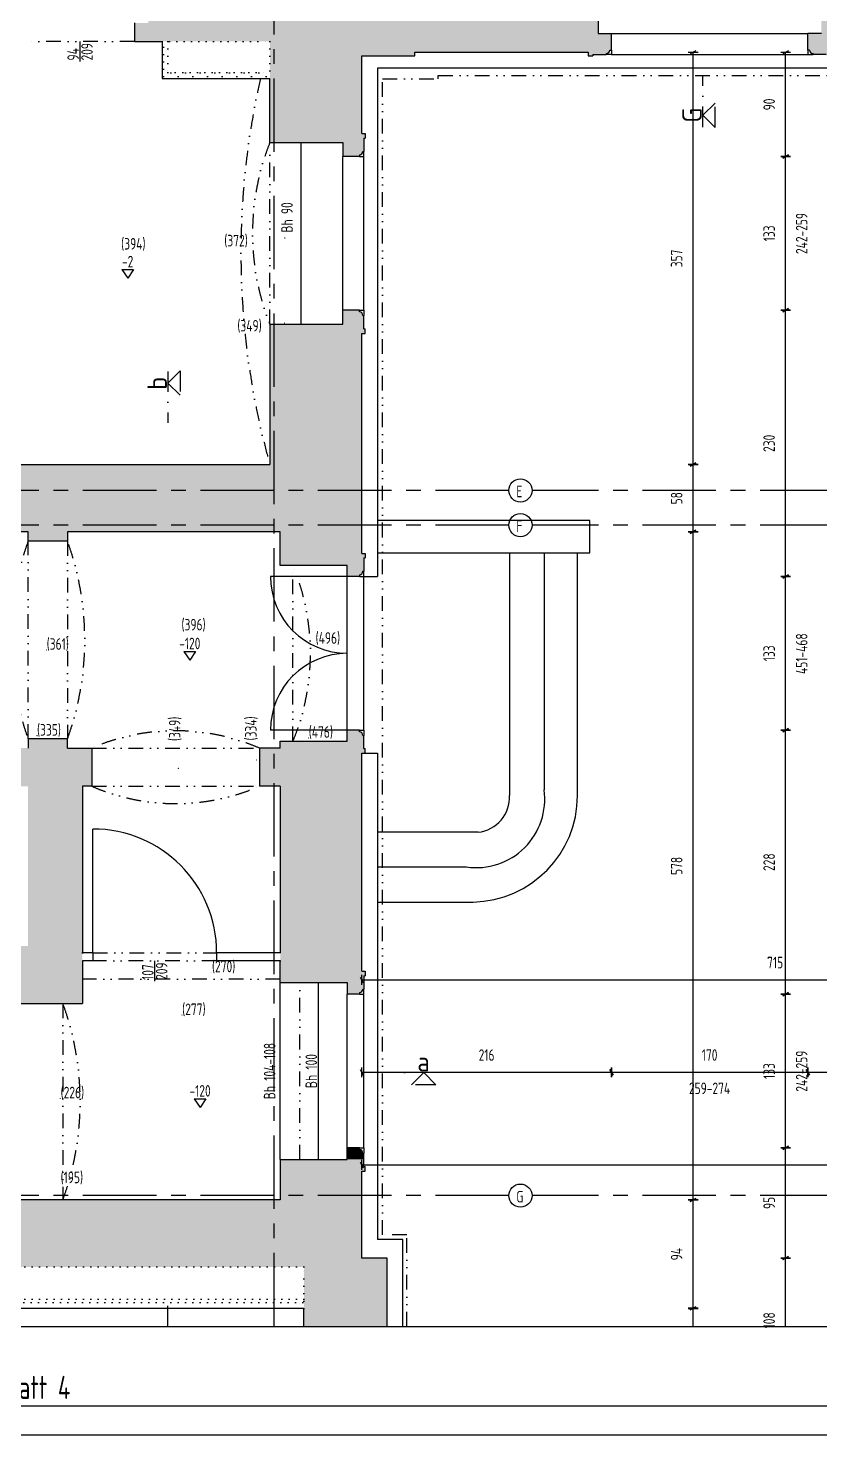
# Model space of a CAD drawing. Header units: centimetres. Extents: x -147 to 196535, y -264 to 83836.
# Drawn here: x 44958 to 58651, y -264 to 24073 of the extents above; entities that cross this region are included whole.
import ezdxf
from ezdxf.enums import TextEntityAlignment as Align

# ---------------------------------------------------------------- set-up
doc = ezdxf.new("R2010")
doc.units = ezdxf.units.CM
doc.header["$LTSCALE"] = 20
doc.header["$PDMODE"] = 2
for name, pattern in [('GETRENNT', [31.75, 12.7, -6.35, 0, -6.35, 0, -6.35]), ('MITTE', [50.8, 31.75, -6.35, 6.35, -6.35]), ('PUNKT', [6.35, 0, -6.35]), ('STRICHPUNKTX2', [50.8, 25.4, -12.7, 0, -12.7])]:
    doc.linetypes.add(name, pattern=pattern)
for name, color, linetype in [('Bemassung', 134, 'Continuous'), ('VBW.Abgelotet', 6, 'GETRENNT'), ('VBW.AbgelotetUmgeklappt', 252, 'GETRENNT'), ('VBW.Achsen', 244, 'MITTE'), ('VBW.Ansicht', 3, 'Continuous'), ('VBW.HoeheAbsolut', 142, 'Continuous'), ('VBW.HoeheRelativ', 2, 'Continuous'), ('VBW.Installation', 200, 'Continuous'), ('VBW.LAYOUT', 3, 'Continuous'), ('VBW.Schnitt', 7, 'Continuous'), ('VBW.SchnittTrockenbau', 42, 'Continuous'), ('VBW.Schraffur', 9, 'Continuous'), ('VBW.Text', 84, 'Continuous'), ('VBW.Tuer', 4, 'Continuous'), ('VBW.Verlauf', 2, 'PUNKT'), ('VBW.Vertikalschnittlinie', 12, 'STRICHPUNKTX2')]:
    doc.layers.add(name, color=color, linetype=linetype)
doc.styles.add('VBWText', font='isocp.shx', dxfattribs={"width": 0.8})
doc.dimstyles.new('M50', dxfattribs={"dimtxt": 10, "dimasz": 0.5, "dimexe": 2, "dimexo": 0, "dimgap": 0, "dimtad": 0, "dimdec": 0, "dimdsep": 46, "dimtxsty": 'VBWText', "dimblk": 'BemVBW', "dimcen": 2, "dimse1": 1, "dimse2": 1, "dimclrd": 134, "dimclre": 40, "dimclrt": 134, "dimadec": 0, "dimazin": 0, "dimtfac": 1.428571, "dimtdec": 0, "dimtix": 1, "dimtmove": 2, "dimatfit": 3, "dimldrblk": 'NONE', "dimfxl": 1, "dimtvp": 1.428571, "dimtolj": 1, "dimarcsym": 0})
doc.dimstyles.new('M50BR', dxfattribs={"dimtxt": 10, "dimasz": 0.5, "dimexe": 2, "dimexo": 0, "dimgap": 10, "dimtad": 4, "dimdec": 0, "dimdsep": 46, "dimtxsty": 'VBWText', "dimblk": 'BemVBW', "dimcen": 2, "dimse1": 1, "dimse2": 1, "dimclrd": 134, "dimclre": 40, "dimclrt": 134, "dimadec": 0, "dimazin": 0, "dimtfac": 1.428571, "dimtdec": 0, "dimtix": 1, "dimtmove": 2, "dimatfit": 3, "dimldrblk": 'NONE', "dimfxl": 1, "dimtvp": 1.428571, "dimtolj": 1, "dimarcsym": 0})

# ---------------------------------------------------------------- blocks, each defined once
blk = doc.blocks.new('HoeKote')
for p, q in [((-1.01, 1.5), (1.01, 1.5)), ((-1.01, 1.5), (0, 0)), ((1.01, 1.5), (0, 0))]:
    blk.add_line(p, q)
at = {"style": 'VBWText', "width": 0.8}
blk.add_attdef('HOEHE', text='', height=2, rotation=0.1, dxfattribs=at).set_placement((0, 2.86), align=Align.MIDDLE)
blk = doc.blocks.new('BemVBW')
at = {"layer": 'Bemassung'}
for p, q in [((2.8, -4.9), (-2.8, 4.9)), ((-1.1, 0), (1.1, 0))]:
    blk.add_line(p, q, dxfattribs=at)
at = {"layer": 'Bemassung', "color": 4}
blk.add_line((0, 8.5), (0, -8.5), dxfattribs=at)
blk = doc.blocks.new('*D385')
at = {"layer": 'Bemassung', "color": 134, "lineweight": -2, "transparency": 16777216}
blk.add_line((50737, 4407), (143539, 4407), dxfattribs=at)
at = {"layer": 'Defpoints', "color": 0, "transparency": 16777216}
for p in [(143549, 23617), (50727, 23595), (143549, 4407)]:
    blk.add_point(p, dxfattribs=at)
at = {"layer": 'Bemassung', "color": 134, "lineweight": -2, "transparency": 16777216, "xscale": 9.999999971459891, "yscale": 9.999999971459891, "zscale": 9.999999971459891, "rotation": 180}
blk.add_blockref('BemVBW', (50727, 4407), dxfattribs=at)
at = {"layer": 'Bemassung', "color": 134, "lineweight": -2, "transparency": 16777216, "xscale": 9.999999971459891, "yscale": 9.999999971459891, "zscale": 9.999999971459891}
blk.add_blockref('BemVBW', (143549, 4407), dxfattribs=at)
at = {"layer": 'Bemassung', "color": 134, "transparency": 16777216, "insert": (97138, 4707), "char_height": 200, "attachment_point": 5, "style": 'VBWText'}
blk.add_mtext('\\A1;4641', dxfattribs=at)
blk = doc.blocks.new('_None')
blk = doc.blocks.new('*D387')
at = {"layer": 'Bemassung', "color": 134, "lineweight": -2, "transparency": 16777216}
blk.add_line((58059, 2805), (58059, 4691), dxfattribs=at)
at = {"layer": 'Defpoints', "color": 0, "transparency": 16777216}
for p in [(50767, 4701), (58059, 4701), (51167, 2795)]:
    blk.add_point(p, dxfattribs=at)
at = {"layer": 'Bemassung', "color": 134, "lineweight": -2, "transparency": 16777216, "xscale": 9.999999971459891, "yscale": 9.999999971459891, "zscale": 9.999999971459891}
for p, rotation in [((58059, 4701), 90), ((58059, 2795), 270)]:
    blk.add_blockref('BemVBW', p, dxfattribs=dict(at, rotation=rotation))
at = {"layer": 'Bemassung', "color": 134, "transparency": 16777216, "insert": (57774, 3748), "char_height": 200, "attachment_point": 5, "rotation": 90, "style": 'VBWText'}
blk.add_mtext('\\A1;95', dxfattribs=at)
blk = doc.blocks.new('*D388')
at = {"layer": 'Bemassung', "color": 134, "lineweight": -2, "transparency": 16777216}
blk.add_line((58059, 4711), (58059, 7350), dxfattribs=at)
at = {"layer": 'Defpoints', "color": 0, "transparency": 16777216}
for p in [(50767, 7360), (58059, 7360), (50767, 4701)]:
    blk.add_point(p, dxfattribs=at)
at = {"layer": 'Bemassung', "color": 134, "lineweight": -2, "transparency": 16777216, "xscale": 9.999999971459891, "yscale": 9.999999971459891, "zscale": 9.999999971459891}
for p, rotation in [((58059, 7360), 90), ((58059, 4701), 270)]:
    blk.add_blockref('BemVBW', p, dxfattribs=dict(at, rotation=rotation))
at = {"layer": 'Bemassung', "color": 134, "transparency": 16777216, "insert": (57774, 6030), "char_height": 200, "attachment_point": 5, "rotation": 90, "style": 'VBWText'}
blk.add_mtext('\\A1;133', dxfattribs=at)
blk = doc.blocks.new('*D389')
at = {"layer": 'Bemassung', "color": 134, "lineweight": -2, "transparency": 16777216}
blk.add_line((58059, 7370), (58059, 11918), dxfattribs=at)
at = {"layer": 'Defpoints', "color": 0, "transparency": 16777216}
for p in [(50767, 11928), (58059, 11928), (50767, 7360)]:
    blk.add_point(p, dxfattribs=at)
at = {"layer": 'Bemassung', "color": 134, "lineweight": -2, "transparency": 16777216, "xscale": 9.999999971459891, "yscale": 9.999999971459891, "zscale": 9.999999971459891}
for p, rotation in [((58059, 11928), 90), ((58059, 7360), 270)]:
    blk.add_blockref('BemVBW', p, dxfattribs=dict(at, rotation=rotation))
at = {"layer": 'Bemassung', "color": 134, "transparency": 16777216, "insert": (57773, 9644), "char_height": 200, "attachment_point": 5, "rotation": 90, "style": 'VBWText'}
blk.add_mtext('\\A1;228', dxfattribs=at)
blk = doc.blocks.new('*D390')
at = {"layer": 'Bemassung', "color": 134, "lineweight": -2, "transparency": 16777216}
blk.add_line((58059, 11938), (58059, 14577), dxfattribs=at)
at = {"layer": 'Defpoints', "color": 0, "transparency": 16777216}
for p in [(50767, 14587), (58059, 14587), (50767, 11928)]:
    blk.add_point(p, dxfattribs=at)
at = {"layer": 'Bemassung', "color": 134, "lineweight": -2, "transparency": 16777216, "xscale": 9.999999971459891, "yscale": 9.999999971459891, "zscale": 9.999999971459891}
for p, rotation in [((58059, 14587), 90), ((58059, 11928), 270)]:
    blk.add_blockref('BemVBW', p, dxfattribs=dict(at, rotation=rotation))
at = {"layer": 'Bemassung', "color": 134, "transparency": 16777216, "insert": (57774, 13257), "char_height": 200, "attachment_point": 5, "rotation": 90, "style": 'VBWText'}
blk.add_mtext('\\A1;133', dxfattribs=at)
blk = doc.blocks.new('*D391')
at = {"layer": 'Bemassung', "color": 134, "lineweight": -2, "transparency": 16777216}
blk.add_line((58059, 14597), (58059, 19183), dxfattribs=at)
at = {"layer": 'Defpoints', "color": 0, "transparency": 16777216}
for p in [(50767, 19193), (58059, 19193), (50767, 14587)]:
    blk.add_point(p, dxfattribs=at)
at = {"layer": 'Bemassung', "color": 134, "lineweight": -2, "transparency": 16777216, "xscale": 9.999999971459891, "yscale": 9.999999971459891, "zscale": 9.999999971459891}
for p, rotation in [((58059, 19193), 90), ((58059, 14587), 270)]:
    blk.add_blockref('BemVBW', p, dxfattribs=dict(at, rotation=rotation))
at = {"layer": 'Bemassung', "color": 134, "transparency": 16777216, "insert": (57773, 16890), "char_height": 200, "attachment_point": 5, "rotation": 90, "style": 'VBWText'}
blk.add_mtext('\\A1;230', dxfattribs=at)
blk = doc.blocks.new('*D392')
at = {"layer": 'Bemassung', "color": 134, "lineweight": -2, "transparency": 16777216}
blk.add_line((58059, 19203), (58059, 21842), dxfattribs=at)
at = {"layer": 'Defpoints', "color": 0, "transparency": 16777216}
for p in [(50767, 21852), (58059, 21852), (50767, 19193)]:
    blk.add_point(p, dxfattribs=at)
at = {"layer": 'Bemassung', "color": 134, "lineweight": -2, "transparency": 16777216, "xscale": 9.999999971459891, "yscale": 9.999999971459891, "zscale": 9.999999971459891}
for p, rotation in [((58059, 21852), 90), ((58059, 19193), 270)]:
    blk.add_blockref('BemVBW', p, dxfattribs=dict(at, rotation=rotation))
at = {"layer": 'Bemassung', "color": 134, "transparency": 16777216, "insert": (57774, 20522), "char_height": 200, "attachment_point": 5, "rotation": 90, "style": 'VBWText'}
blk.add_mtext('\\A1;133', dxfattribs=at)
blk = doc.blocks.new('*D393')
at = {"layer": 'Bemassung', "color": 134, "lineweight": -2, "transparency": 16777216}
blk.add_line((58059, 21862), (58059, 23645), dxfattribs=at)
at = {"layer": 'Defpoints', "color": 0, "transparency": 16777216}
for p in [(51647, 23655), (58059, 23655), (50767, 21852)]:
    blk.add_point(p, dxfattribs=at)
at = {"layer": 'Bemassung', "color": 134, "lineweight": -2, "transparency": 16777216, "xscale": 9.999999971459891, "yscale": 9.999999971459891, "zscale": 9.999999971459891}
for p, rotation in [((58059, 23655), 90), ((58059, 21852), 270)]:
    blk.add_blockref('BemVBW', p, dxfattribs=dict(at, rotation=rotation))
at = {"layer": 'Bemassung', "color": 134, "transparency": 16777216, "insert": (57774, 22753), "char_height": 200, "attachment_point": 5, "rotation": 90, "style": 'VBWText'}
blk.add_mtext('\\A1;90', dxfattribs=at)
blk = doc.blocks.new('*D402')
at = {"layer": 'Bemassung', "color": 134, "lineweight": -2, "transparency": 16777216}
blk.add_line((50737, 7607), (65017, 7607), dxfattribs=at)
at = {"layer": 'Defpoints', "color": 0, "transparency": 16777216}
for p in [(50727, 23595), (65027, 15715), (65027, 7607)]:
    blk.add_point(p, dxfattribs=at)
at = {"layer": 'Bemassung', "color": 134, "lineweight": -2, "transparency": 16777216, "xscale": 9.999999971459891, "yscale": 9.999999971459891, "zscale": 9.999999971459891, "rotation": 180}
blk.add_blockref('BemVBW', (50727, 7607), dxfattribs=at)
at = {"layer": 'Bemassung', "color": 134, "lineweight": -2, "transparency": 16777216, "xscale": 9.999999971459891, "yscale": 9.999999971459891, "zscale": 9.999999971459891}
blk.add_blockref('BemVBW', (65027, 7607), dxfattribs=at)
at = {"layer": 'Bemassung', "color": 134, "transparency": 16777216, "insert": (57877, 7907), "char_height": 200, "attachment_point": 5, "style": 'VBWText'}
blk.add_mtext('\\A1;715', dxfattribs=at)
blk = doc.blocks.new('*D439')
at = {"layer": 'Bemassung', "color": 134, "lineweight": -2, "transparency": 16777216}
blk.add_line((55037, 6007), (50737, 6007), dxfattribs=at)
at = {"layer": 'Defpoints', "color": 0, "transparency": 16777216}
for p in [(55047, 23983), (50727, 23595), (50727, 6007)]:
    blk.add_point(p, dxfattribs=at)
at = {"layer": 'Bemassung', "color": 134, "lineweight": -2, "transparency": 16777216, "xscale": 9.999999971459891, "yscale": 9.999999971459891, "zscale": 9.999999971459891, "rotation": 180}
blk.add_blockref('BemVBW', (50727, 6007), dxfattribs=at)
at = {"layer": 'Bemassung', "color": 134, "lineweight": -2, "transparency": 16777216, "xscale": 9.999999971459891, "yscale": 9.999999971459891, "zscale": 9.999999971459891}
blk.add_blockref('BemVBW', (55047, 6007), dxfattribs=at)
at = {"layer": 'Bemassung', "color": 134, "transparency": 16777216, "insert": (52887, 6307), "char_height": 200, "attachment_point": 5, "style": 'VBWText'}
blk.add_mtext('\\A1;216', dxfattribs=at)
blk = doc.blocks.new('*D443')
at = {"layer": 'Bemassung', "color": 134, "lineweight": -2, "transparency": 16777216}
blk.add_line((65017, 6007), (58452, 6007), dxfattribs=at)
at = {"layer": 'Defpoints', "color": 0, "transparency": 16777216}
for p in [(58442, 23839), (65027, 15715), (58442, 6007)]:
    blk.add_point(p, dxfattribs=at)
at = {"layer": 'Bemassung', "color": 134, "lineweight": -2, "transparency": 16777216, "xscale": 9.999999971459891, "yscale": 9.999999971459891, "zscale": 9.999999971459891, "rotation": 180}
blk.add_blockref('BemVBW', (58442, 6007), dxfattribs=at)
at = {"layer": 'Bemassung', "color": 134, "lineweight": -2, "transparency": 16777216, "xscale": 9.999999971459891, "yscale": 9.999999971459891, "zscale": 9.999999971459891}
blk.add_blockref('BemVBW', (65027, 6007), dxfattribs=at)
at = {"layer": 'Bemassung', "color": 134, "transparency": 16777216, "insert": (61734, 6307), "char_height": 200, "attachment_point": 5, "style": 'VBWText'}
blk.add_mtext('\\A1;329', dxfattribs=at)
blk = doc.blocks.new('*D444')
at = {"layer": 'Bemassung', "color": 134, "lineweight": -2, "transparency": 16777216}
blk.add_line((58432, 6007), (55057, 6007), dxfattribs=at)
at = {"layer": 'Defpoints', "color": 0, "transparency": 16777216}
for p in [(55047, 23983), (58442, 23839), (55047, 6007)]:
    blk.add_point(p, dxfattribs=at)
at = {"layer": 'Bemassung', "color": 134, "lineweight": -2, "transparency": 16777216, "xscale": 9.999999971459891, "yscale": 9.999999971459891, "zscale": 9.999999971459891, "rotation": 180}
blk.add_blockref('BemVBW', (55047, 6007), dxfattribs=at)
at = {"layer": 'Bemassung', "color": 134, "lineweight": -2, "transparency": 16777216, "xscale": 9.999999971459891, "yscale": 9.999999971459891, "zscale": 9.999999971459891}
blk.add_blockref('BemVBW', (58442, 6007), dxfattribs=at)
at = {"layer": 'Bemassung', "color": 134, "transparency": 16777216, "insert": (56744, 6307), "char_height": 200, "attachment_point": 5, "style": 'VBWText'}
blk.add_mtext('\\A1;170', dxfattribs=at)
blk = doc.blocks.new('*D445')
at = {"layer": 'Bemassung', "color": 134, "lineweight": -2, "transparency": 16777216}
blk.add_line((56459, 1935), (56459, 3790), dxfattribs=at)
at = {"layer": 'Defpoints', "color": 0, "transparency": 16777216}
for p in [(49318, 3800), (56459, 3800), (49729, 1925)]:
    blk.add_point(p, dxfattribs=at)
at = {"layer": 'Bemassung', "color": 134, "lineweight": -2, "transparency": 16777216, "xscale": 9.999999971459891, "yscale": 9.999999971459891, "zscale": 9.999999971459891}
for p, rotation in [((56459, 3800), 90), ((56459, 1925), 270)]:
    blk.add_blockref('BemVBW', p, dxfattribs=dict(at, rotation=rotation))
at = {"layer": 'Bemassung', "color": 134, "transparency": 16777216, "insert": (56174, 2862), "char_height": 200, "attachment_point": 5, "rotation": 90, "style": 'VBWText'}
blk.add_mtext('\\A1;94', dxfattribs=at)
blk = doc.blocks.new('*D446')
at = {"layer": 'Bemassung', "color": 134, "lineweight": -2, "transparency": 16777216}
blk.add_line((56459, 3810), (56459, 15347), dxfattribs=at)
at = {"layer": 'Defpoints', "color": 0, "transparency": 16777216}
for p in [(49318, 15357), (56459, 15357), (49318, 3800)]:
    blk.add_point(p, dxfattribs=at)
at = {"layer": 'Bemassung', "color": 134, "lineweight": -2, "transparency": 16777216, "xscale": 9.999999971459891, "yscale": 9.999999971459891, "zscale": 9.999999971459891}
for p, rotation in [((56459, 15357), 90), ((56459, 3800), 270)]:
    blk.add_blockref('BemVBW', p, dxfattribs=dict(at, rotation=rotation))
at = {"layer": 'Bemassung', "color": 134, "transparency": 16777216, "insert": (56174, 9579), "char_height": 200, "attachment_point": 5, "rotation": 90, "style": 'VBWText'}
blk.add_mtext('\\A1;578', dxfattribs=at)
blk = doc.blocks.new('*D447')
at = {"layer": 'Bemassung', "color": 134, "lineweight": -2, "transparency": 16777216}
blk.add_line((56459, 15367), (56459, 16513), dxfattribs=at)
at = {"layer": 'Defpoints', "color": 0, "transparency": 16777216}
for p in [(49138, 16523), (56459, 16523), (49318, 15357)]:
    blk.add_point(p, dxfattribs=at)
at = {"layer": 'Bemassung', "color": 134, "lineweight": -2, "transparency": 16777216, "xscale": 9.999999971459891, "yscale": 9.999999971459891, "zscale": 9.999999971459891}
for p, rotation in [((56459, 16523), 90), ((56459, 15357), 270)]:
    blk.add_blockref('BemVBW', p, dxfattribs=dict(at, rotation=rotation))
at = {"layer": 'Bemassung', "color": 134, "transparency": 16777216, "insert": (56174, 15940), "char_height": 200, "attachment_point": 5, "rotation": 90, "style": 'VBWText'}
blk.add_mtext('\\A1;58', dxfattribs=at)
blk = doc.blocks.new('*D448')
at = {"layer": 'Bemassung', "color": 134, "lineweight": -2, "transparency": 16777216}
blk.add_line((56459, 16533), (56459, 23645), dxfattribs=at)
at = {"layer": 'Defpoints', "color": 0, "transparency": 16777216}
for p in [(51647, 23655), (56459, 23655), (49138, 16523)]:
    blk.add_point(p, dxfattribs=at)
at = {"layer": 'Bemassung', "color": 134, "lineweight": -2, "transparency": 16777216, "xscale": 9.999999971459891, "yscale": 9.999999971459891, "zscale": 9.999999971459891}
for p, rotation in [((56459, 23655), 90), ((56459, 16523), 270)]:
    blk.add_blockref('BemVBW', p, dxfattribs=dict(at, rotation=rotation))
at = {"layer": 'Bemassung', "color": 134, "transparency": 16777216, "insert": (56174, 20089), "char_height": 200, "attachment_point": 5, "rotation": 90, "style": 'VBWText'}
blk.add_mtext('\\A1;357', dxfattribs=at)

msp = doc.modelspace()

# ---------------------------------------------------------------- hatches: boundary and pattern name
at = {"layer": 'VBW.Schraffur'}
h = msp.add_hatch(color=256, dxfattribs=at)
h.dxf.hatch_style = 1
h.paths.add_polyline_path([(54816.6, 25163.4), (51316.6, 25163.4), (51316.6, 25423.4), (50056.6, 25423.4), (50056.6, 25163.4), (47036.6, 25163.4), (47036.6, 24163.4), (46796.6, 24163.4), (46796.6, 23843.4), (47276.6, 23843.4), (49138.4, 23843.4), (49138.4, 23203.4), (49138.4, 22092.2), (50398.4, 22092.2), (50398.4, 21851.8), (50686.7, 21851.8), (50686.7, 21881.8, 0.4142136), (50746.7, 21941.8), (50766.7, 21941.8), (50766.7, 22171.8), (50786.7, 22171.8), (50786.7, 22251.8), (50726.7, 22251.8), (50726.7, 23594.8), (51646.7, 23594.8), (51646.7, 23654.8), (54646.5, 23654.8), (54646.5, 23594.8), (54726.5, 23594.8), (54726.5, 23614.8), (54956.5, 23614.8), (54956.5, 23634.8, 0.4142136), (55016.5, 23694.8), (55046.5, 23694.8), (55046.5, 23983.1), (54816.6, 23983.1)])
h = msp.add_hatch(color=256, dxfattribs=at)
h.dxf.hatch_style = 1
h.paths.add_polyline_path([(66636.6, 25163.4), (63156.6, 25163.4), (63156.6, 25443.4), (62156.6, 25443.4), (62156.6, 25163.4), (58676.6, 25163.4), (58676.6, 23983.1), (58442.3, 23983.1), (58442.3, 23694.8), (58472.3, 23694.8, 0.4142136), (58532.3, 23634.8), (58532.3, 23614.8), (58762.3, 23614.8), (58762.3, 23594.8), (58842.3, 23594.8), (58842.3, 23654.8), (61806.7, 23654.8), (61806.7, 23594.8), (63506.7, 23594.8), (63506.7, 23654.8), (65026.7, 23654.8), (65026.7, 15714.8), (71589.8, 15714.8), (71589.8, 15654.8), (71669.8, 15654.8), (71669.8, 15674.8), (71989.8, 15674.8), (71989.8, 16043.1), (71844, 16043.1), (71844, 18903.4), (72316.6, 18903.4), (72316.6, 19203.4), (71796.6, 19203.4), (71796.6, 23523.4), (72356.6, 23523.4), (72356.6, 23843.4), (72076.6, 23843.4), (72076.6, 25163.4), (70516.6, 25163.4), (70516.6, 23439.8), (69801.6, 23439.8), (69801.6, 22520.2), (71354.2, 22520.2), (71354.2, 16713.2), (65794.2, 16713.2), (65794.2, 22520.2), (67281.6, 22520.2), (67281.6, 23439.8), (66636.6, 23439.8)])
h = msp.add_hatch(dxfattribs=at)
h.set_pattern_fill('DOTS', color=42, scale=4, angle=-61.71788)
h.set_pattern_definition([(90, (-7744151.96, 15768824.58), (-126.9999996, 63.4999998), [0, -126.9999996])])
h.paths.add_polyline_path([(49138.4, 23303.4), (47376.6, 23303.4), (47376.6, 23843.4), (47276.6, 23843.4), (47276.6, 23203.4), (49138.4, 23203.4)])
h = msp.add_hatch(color=256, dxfattribs=at)
h.dxf.hatch_style = 1
h.paths.add_polyline_path([(50726.7, 18792.7), (50786.7, 18792.7), (50786.7, 18872.7), (50766.7, 18872.7), (50766.7, 19102.7), (50746.7, 19102.7, 0.4142136), (50686.7, 19162.7), (50686.7, 19192.7), (50398.4, 19192.7), (50398.4, 18952.2), (49138.4, 18952.2), (49138.4, 16523.4), (47376.5, 16523.4), (47376.5, 15357.3), (49318.4, 15357.3), (49318.4, 14777.3), (50478.4, 14777.3), (50478.4, 14586.9), (50686.7, 14586.9), (50686.7, 14616.9, 0.4142136), (50746.7, 14676.9), (50766.7, 14676.9), (50766.7, 14906.9), (50786.7, 14906.9), (50786.7, 14986.9), (50726.7, 14986.9)])
h.paths.add_polyline_path([(47376.5, 16523.4), (44176.6, 16523.4), (43936.6, 16523.4), (43936.6, 16553.4), (39296.6, 16553.4), (39296.6, 17113.4), (38976.6, 17113.4), (38976.6, 16923.4), (38276.6, 16923.4), (38276.6, 16563.4), (37656.6, 16563.4), (37656.6, 16043.4), (37656.6, 15903.4), (37656.6, 15357.3), (38878.4, 15357.3), (38878.4, 15197.3), (39498.4, 15197.3), (39498.4, 15357.3), (44958.4, 15357.3), (44958.4, 15197.3), (45638.4, 15197.3), (45638.4, 15357.3), (47376.5, 15357.3)])
h = msp.add_hatch(color=256, dxfattribs=at)
h.dxf.hatch_style = 1
h.paths.add_polyline_path([(50726.7, 11527.7), (50786.7, 11527.7), (50786.7, 11607.7), (50766.7, 11607.7), (50766.7, 11837.7), (50746.7, 11837.7, 0.4142136), (50686.7, 11897.7), (50686.7, 11927.7), (50478.4, 11927.7), (50478.4, 11737.3), (49318.4, 11737.3), (49318.4, 11617.3), (48958.4, 11617.3), (48958.4, 10957.3), (49318.4, 10957.3), (49318.4, 8077.3), (49318.4, 7937.3), (49318.4, 7560.1), (50478.4, 7560.1), (50478.4, 7359.6), (50686.7, 7359.6), (50686.7, 7389.6, 0.4142136), (50746.7, 7449.6), (50766.7, 7449.6), (50766.7, 7679.6), (50786.7, 7679.6), (50786.7, 7759.6), (50726.7, 7759.6)])
h = msp.add_hatch(color=256, dxfattribs=at)
h.dxf.hatch_style = 1
h.paths.add_polyline_path([(45898.4, 7937.3), (45898.4, 8077.3), (45898.4, 10957.3), (46058.4, 10957.3), (46058.4, 11617.3), (45638.4, 11617.3), (45638.4, 11777.3), (44958.4, 11777.3), (44958.4, 11617.3), (44518.4, 11617.3), (44518.4, 10957.3), (44958.4, 10957.3), (44958.4, 8193.4), (40162.7, 8193.4), (40736.2, 7200.2), (45898.4, 7200.2)])
h = msp.add_hatch(dxfattribs=at)
h.set_pattern_fill('DOTS', color=42, scale=4, angle=-151.71788)
h.set_pattern_definition([(360, (-7744151.96, 15768824.58), (63.4999998, 126.9999996), [0, -126.9999996])])
h.paths.add_polyline_path([(49728.8, 2084.6), (39376.6, 2084.6), (39376.6, 1924.6), (49728.8, 1924.6)])

# ---------------------------------------------------------------- linework, layer by layer
at = {"layer": 'Bemassung', "color": 134}
for p, q in [((58059.2, 1612.9), (58059.2, 2784.8)), ((56459.2, 1612.9), (56459.2, 1914.6))]:
    msp.add_line(p, q, dxfattribs=at)
at = {"layer": 'Defpoints', "color": 10, "linetype": 'Continuous'}
msp.add_lwpolyline([(3926.2, 1612.9), (189606, 1612.9), (189606, 82504.8), (3926.2, 82504.8)], close=True, dxfattribs=at)
at = {"layer": 'VBW.Abgelotet'}
for p, q in [((46796.6, 23843.4), (44916.6, 23843.4)), ((51086.7, 3194.8), (51086.7, 23194.8)), ((51086.7, 23194.8), (52046.7, 23194.8)), ((52046.7, 23194.8), (52046.7, 23254.8)), ((52046.7, 23254.8), (61406.7, 23254.8)), ((49138.4, 18952.2), (49138.4, 22092.2)), ((44958.4, 11777.3), (44958.4, 15197.3)), ((45638.4, 15197.3), (45638.4, 11777.3)), ((49538.4, 11737.3), (49538.4, 14777.3)), ((46058.4, 11617.3), (48958.4, 11617.3)), ((46058.4, 10957.3), (48958.4, 10957.3)), ((46078.4, 8077.3), (48218.4, 8077.3)), ((48218.4, 7937.3), (46078.4, 7937.3)), ((49318.4, 7620.1), (45898.4, 7620.1)), ((49658.4, 4500.1), (49658.4, 7560.1)), ((45558.4, 7200.2), (45558.4, 3800.2)), ((51506.7, 3194.8), (51086.7, 3194.8)), ((51506.7, 1612.9), (51506.7, 3194.8))]:
    msp.add_line(p, q, dxfattribs=at)
at = {"layer": 'VBW.AbgelotetUmgeklappt'}
for centre, radius, start, end in [((62284, 20183.4), 13645.6, 167.21362, 195.55827), ((53096.5, 20522.2), 4258.2, 158.36433, 201.63567), ((49681.9, 13487.3), 5023.5, 160.09875, 199.90125), ((40914.9, 13487.3), 5023.5, 340.09875, 19.90125), ((45869.9, 13257.3), 3970.9, 337.49395, 22.50605), ((47508.4, 8263.1), 3654.2, 66.62126, 113.37874), ((47508.4, 14311.5), 3654.2, 246.62126, 293.37874), ((40891.7, 5500.2), 4966.7, 339.98404, 20.01596)]:
    msp.add_arc(centre, radius, start, end, dxfattribs=at)
at = {"layer": 'VBW.Achsen', "ltscale": 2}
for p, q in [((49212.1, 1612.9), (49212.1, 55784.5)), ((53272.7, 16074.8), (19455.7, 16074.8)), ((140165.9, 16074.8), (53672.7, 16074.8)), ((53272.7, 15474.8), (19455.7, 15474.8)), ((140165.9, 15474.8), (53672.7, 15474.8)), ((53272.7, 3874.8), (19455.7, 3874.8)), ((140165.9, 3874.8), (53672.7, 3874.8))]:
    msp.add_line(p, q, dxfattribs=at)
at = {"layer": 'VBW.Achsen', "linetype": 'Continuous', "ltscale": 2}
for centre in [(53472.7, 16074.8), (53472.7, 15474.8), (53472.7, 3874.8)]:
    msp.add_circle(centre, 200, dxfattribs=at)
at = {"layer": 'VBW.Ansicht'}
for p, q in [((55046.5, 23983.1), (58442.3, 23983.1)), ((55046.5, 23614.8), (54956.5, 23614.8)), ((55046.5, 23694.8), (55046.5, 23614.8)), ((55046.5, 23614.8), (58442.3, 23614.8)), ((58442.3, 23694.8), (58442.3, 23614.8)), ((58442.3, 23614.8), (58532.3, 23614.8)), ((50998.7, 23378.2), (50998.7, 14586.9)), ((64818.7, 23378.2), (50998.7, 23378.2)), ((49678.4, 18952.2), (49678.4, 22092.2)), ((50766.7, 21851.8), (50766.7, 21941.8)), ((50398.4, 19192.7), (50398.4, 21851.8)), ((50686.7, 21851.8), (50766.7, 21851.8)), ((50766.7, 19192.7), (50766.7, 21851.8)), ((50686.7, 19192.7), (50766.7, 19192.7)), ((50766.7, 19192.7), (50766.7, 19102.7)), ((54675.1, 15552.7, 0), (50998.7, 15552.7, 0)), ((54675.1, 14995, 0), (54675.1, 15552.7, 0)), ((50998.7, 14995, 0), (54675.1, 14995, 0)), ((53282.9, 14995, 0), (53282.9, 10799.7, 0)), ((53882.1, 14995, 0), (53882.1, 10897.2, 0)), ((54459.2, 10796.9, 0), (54459.2, 14995, 0)), ((50766.7, 14586.9), (50766.7, 14676.9)), ((50478.4, 11927.7), (50478.4, 14586.9)), ((50686.7, 14586.9), (50766.7, 14586.9)), ((50766.7, 11927.7), (50766.7, 14586.9)), ((50766.7, 14586.9), (50998.7, 14586.9)), ((50686.7, 11927.7), (50766.7, 11927.7)), ((50766.7, 11927.7), (50766.7, 11837.7)), ((50786.7, 11527.7), (50998.7, 11527.7)), ((50998.7, 11527.7), (50998.7, 3118.2)), ((52738.4, 10161.5, 0), (50998.7, 10161.5, 0)), ((50998.7, 9561.2, 0), (52538.7, 9561.2, 0)), ((50998.7, 8953.5, 0), (52654.5, 8953.5, 0)), ((49318.4, 4500.1), (49318.4, 7560.1)), ((49978.4, 4500.1), (49978.4, 7560.1)), ((50478.4, 4700.5), (50478.4, 7359.6)), ((50686.7, 7359.6), (50766.7, 7359.6)), ((50766.7, 7359.6), (50766.7, 7449.6)), ((50766.7, 4700.5), (50766.7, 7359.6)), ((50686.7, 4700.5), (50766.7, 4700.5)), ((50766.7, 4700.5), (50766.7, 4610.5)), ((51438.7, 3118.2), (50998.7, 3118.2)), ((51438.7, 1612.9), (51438.7, 3118.2))]:
    msp.add_line(p, q, dxfattribs=at)
for centre, radius, start, end in [((52708.2, 10734.2), 1185.2, 261.78102, 7.90406), ((52614.2, 10798.1), 1845.1, 271.25379, 359.9623), ((52674.3, 10767.6), 609.5, 276.04004, 3.01386)]:
    msp.add_arc(centre, radius, start, end, dxfattribs=at)
at = {"layer": 'VBW.HoeheRelativ'}
for p in [(49399.8, 20442.8), (46566.2, 20241.7), (49394, 18976.4), (47609.6, 13652.7), (49928.9, 13422.9), (45278.8, 13318.6), (45111.6, 11833), (49810.5, 11795.8), (47556.3, 11267.9), (48910.2, 11413.9), (48137, 7739.3), (47621.3, 6999), (45519.4, 5558.8), (45519.4, 4089.6)]:
    msp.add_point(p, dxfattribs=at)
at = {"layer": 'VBW.Installation'}
for p, q in [((46078.4, 8077.3), (45898.4, 8077.3)), ((46078.4, 8077.3), (46078.4, 7937.3)), ((49318.4, 8077.3), (48218.4, 8077.3)), ((48218.4, 8077.3), (48218.4, 7937.3)), ((46078.4, 7937.3), (45898.4, 7937.3)), ((49318.4, 7937.3), (48218.4, 7937.3))]:
    msp.add_line(p, q, dxfattribs=at)
at = {"layer": 'VBW.LAYOUT'}
msp.add_line((2353.1, 235.9), (196035.4, 235.9), dxfattribs=at)
at = {"layer": 'VBW.LAYOUT', "color": 4}
msp.add_line((-146.9, -264.1), (196535.4, -264.1), dxfattribs=at)
at = {"layer": 'VBW.Schnitt'}
for p, q in [((54816.6, 25163.4), (54816.6, 23983.1)), ((46796.6, 24163.4), (46796.6, 23843.4)), ((54816.6, 23983.1), (55046.5, 23983.1)), ((55046.5, 23694.8), (55046.5, 23983.1)), ((58442.3, 23694.8), (58442.3, 23983.1)), ((58676.6, 23983.1), (58442.3, 23983.1)), ((46796.6, 23843.4), (47276.6, 23843.4)), ((51646.7, 23594.8), (51646.7, 23654.8)), ((51646.7, 23654.8), (54646.5, 23654.8)), ((54646.5, 23654.8), (54646.5, 23594.8)), ((54726.5, 23614.8), (54956.5, 23614.8)), ((54726.5, 23614.8), (54726.5, 23594.8)), ((54956.5, 23634.8), (54956.5, 23614.8)), ((55016.5, 23694.8), (55046.5, 23694.8)), ((58472.3, 23694.8), (58442.3, 23694.8)), ((58532.3, 23634.8), (58532.3, 23614.8)), ((58762.3, 23614.8), (58532.3, 23614.8)), ((50726.7, 22251.8), (50726.7, 23594.8)), ((50726.7, 23594.8), (51646.7, 23594.8)), ((54646.5, 23594.8), (54726.5, 23594.8)), ((49138.4, 22092.2), (49138.4, 23203.4)), ((50726.7, 22251.8), (50786.7, 22251.8)), ((50766.7, 22171.8), (50766.7, 21941.8)), ((50766.7, 22171.8), (50786.7, 22171.8)), ((50786.7, 22251.8), (50786.7, 22171.8)), ((49138.4, 22092.2), (50398.4, 22092.2)), ((50398.4, 22092.2), (50398.4, 21851.8)), ((50746.7, 21941.8), (50766.7, 21941.8)), ((50686.7, 21851.8), (50398.4, 21851.8)), ((50686.7, 21881.8), (50686.7, 21851.8)), ((50686.7, 19192.7), (50398.4, 19192.7)), ((50398.4, 18952.2), (50398.4, 19192.7)), ((50686.7, 19162.7), (50686.7, 19192.7)), ((50746.7, 19102.7), (50766.7, 19102.7)), ((50766.7, 18872.7), (50766.7, 19102.7)), ((49138.4, 18952.2), (49138.4, 16523.4)), ((49138.4, 18952.2), (50398.4, 18952.2)), ((50726.7, 14986.9), (50726.7, 18792.7)), ((50726.7, 18792.7), (50786.7, 18792.7)), ((50766.7, 18872.7), (50786.7, 18872.7)), ((50786.7, 18792.7), (50786.7, 18872.7)), ((44176.6, 16523.4), (49138.4, 16523.4)), ((44958.4, 15357.3), (39498.4, 15357.3)), ((44958.4, 15197.3), (44958.4, 15357.3)), ((49318.4, 15357.3), (45638.4, 15357.3)), ((45638.4, 15357.3), (45638.4, 15197.3)), ((49318.4, 14777.3), (49318.4, 15357.3)), ((45638.4, 15197.3), (44958.4, 15197.3)), ((50726.7, 14986.9), (50786.7, 14986.9)), ((50766.7, 14906.9), (50766.7, 14676.9)), ((50766.7, 14906.9), (50786.7, 14906.9)), ((50786.7, 14986.9), (50786.7, 14906.9)), ((50478.4, 14777.3), (49318.4, 14777.3)), ((50478.4, 14586.9), (50478.4, 14777.3)), ((50686.7, 14616.9), (50686.7, 14586.9)), ((50746.7, 14676.9), (50766.7, 14676.9)), ((50686.7, 14586.9), (50478.4, 14586.9)), ((50686.7, 11927.7), (50478.4, 11927.7)), ((50478.4, 11737.3), (50478.4, 11927.7)), ((50686.7, 11897.7), (50686.7, 11927.7)), ((45638.4, 11777.3), (44958.4, 11777.3)), ((44958.4, 11777.3), (44958.4, 11617.3)), ((45638.4, 11617.3), (45638.4, 11777.3)), ((49318.4, 11617.3), (49318.4, 11737.3)), ((49318.4, 11737.3), (50478.4, 11737.3)), ((50746.7, 11837.7), (50766.7, 11837.7)), ((50766.7, 11607.7), (50766.7, 11837.7)), ((45638.4, 11617.3), (46058.4, 11617.3)), ((46058.4, 11617.3), (46058.4, 10957.3)), ((48958.4, 11617.3), (48958.4, 10957.3)), ((49318.4, 11617.3), (48958.4, 11617.3)), ((50726.7, 7759.6), (50726.7, 11527.7)), ((50726.7, 11527.7), (50786.7, 11527.7)), ((50766.7, 11607.7), (50786.7, 11607.7)), ((50786.7, 11527.7), (50786.7, 11607.7)), ((45898.4, 10957.3), (45898.4, 8077.3)), ((46058.4, 10957.3), (45898.4, 10957.3)), ((49318.4, 10957.3), (48958.4, 10957.3)), ((49318.4, 10957.3), (49318.4, 8077.3)), ((45898.4, 7937.3), (45898.4, 7200.2)), ((49318.4, 7560.1), (49318.4, 7937.3)), ((49318.4, 7560.1), (50478.4, 7560.1)), ((50478.4, 7560.1), (50478.4, 7359.6)), ((50726.7, 7759.6), (50786.7, 7759.6)), ((50766.7, 7679.6), (50766.7, 7449.6)), ((50766.7, 7679.6), (50786.7, 7679.6)), ((50786.7, 7759.6), (50786.7, 7679.6)), ((50686.7, 7359.6), (50478.4, 7359.6)), ((50686.7, 7389.6), (50686.7, 7359.6)), ((50746.7, 7449.6), (50766.7, 7449.6)), ((40736.2, 7200.2), (45898.4, 7200.2)), ((50686.7, 4700.5), (50478.4, 4700.5)), ((50478.4, 4500.1), (50478.4, 4700.5)), ((50686.7, 4670.5), (50686.7, 4700.5)), ((49318.4, 4500.1), (49318.4, 3800.2)), ((49318.4, 4500.1), (50478.4, 4500.1)), ((50746.7, 4610.5), (50766.7, 4610.5)), ((50766.7, 4380.5), (50766.7, 4610.5)), ((50726.7, 2794.8), (50726.7, 4300.5)), ((50726.7, 4300.5), (50786.7, 4300.5)), ((50766.7, 4380.5), (50786.7, 4380.5)), ((50786.7, 4300.5), (50786.7, 4380.5)), ((49318.4, 3800.2), (42699.2, 3800.2)), ((51166.7, 2794.8), (50726.7, 2794.8)), ((51166.7, 1612.9), (51166.7, 2794.8)), ((49728.8, 1612.9), (49728.8, 1924.6))]:
    msp.add_line(p, q, dxfattribs=at)
for centre, start, end in [((54956.5, 23694.8), 270, 360), ((58532.3, 23694.8), 180, 270), ((50686.7, 21941.8), 270, 0), ((50686.7, 19102.7), 0, 90), ((50686.7, 14676.9), 270, 0), ((50686.7, 11837.7), 0, 90), ((50686.7, 7449.6), 270, 0), ((50686.7, 4610.5), 0, 90)]:
    msp.add_arc(centre, 60, start, end, dxfattribs=at)
at = {"layer": 'VBW.SchnittTrockenbau'}
for p, q in [((47276.6, 23843.4), (47276.6, 23203.4)), ((47276.6, 23203.4), (49138.4, 23203.4)), ((49728.8, 1924.6), (39376.6, 1924.6))]:
    msp.add_line(p, q, dxfattribs=at)
at = {"layer": 'VBW.Schraffur', "linetype": 'Continuous'}
for points in [[(50478.4, 4700.5), (50686.7, 4670.5), (50478.4, 4670.5)], [(50478.4, 4700.5), (50686.7, 4700.5), (50686.7, 4670.5)], [(50478.4, 4670.5), (50690.5, 4670.4), (50478.4, 4670.4)], [(50478.4, 4670.5), (50686.7, 4670.5), (50690.5, 4670.4)], [(50478.4, 4670.4), (50694.2, 4670), (50478.4, 4670)], [(50478.4, 4670.4), (50690.5, 4670.4), (50694.2, 4670)], [(50478.4, 4670), (50698, 4669.4), (50478.4, 4669.4)], [(50478.4, 4670), (50694.2, 4670), (50698, 4669.4)], [(50478.4, 4669.4), (50701.6, 4668.6), (50478.4, 4668.6)], [(50478.4, 4669.4), (50698, 4669.4), (50701.6, 4668.6)], [(50478.4, 4668.6), (50705.3, 4667.6), (50478.4, 4667.6)], [(50478.4, 4668.6), (50701.6, 4668.6), (50705.3, 4667.6)], [(50478.4, 4667.6), (50708.8, 4666.3), (50478.4, 4666.3)], [(50478.4, 4667.6), (50705.3, 4667.6), (50708.8, 4666.3)], [(50478.4, 4666.3), (50712.3, 4664.8), (50478.4, 4664.8)], [(50478.4, 4666.3), (50708.8, 4666.3), (50712.3, 4664.8)], [(50478.4, 4664.8), (50715.6, 4663.1), (50478.4, 4663.1)], [(50478.4, 4664.8), (50712.3, 4664.8), (50715.6, 4663.1)], [(50478.4, 4663.1), (50718.9, 4661.2), (50478.4, 4661.2)], [(50478.4, 4663.1), (50715.6, 4663.1), (50718.9, 4661.2)], [(50478.4, 4661.2), (50722, 4659), (50478.4, 4659)], [(50478.4, 4661.2), (50718.9, 4661.2), (50722, 4659)], [(50478.4, 4659), (50725, 4656.7), (50478.4, 4656.7)], [(50478.4, 4659), (50722, 4659), (50725, 4656.7)], [(50478.4, 4656.7), (50727.8, 4654.2), (50478.4, 4654.2)], [(50478.4, 4656.7), (50725, 4656.7), (50727.8, 4654.2)], [(50478.4, 4654.2), (50730.5, 4651.6), (50478.4, 4651.6)], [(50478.4, 4654.2), (50727.8, 4654.2), (50730.5, 4651.6)], [(50478.4, 4651.6), (50732.9, 4648.8), (50478.4, 4648.8)], [(50478.4, 4651.6), (50730.5, 4651.6), (50732.9, 4648.8)], [(50478.4, 4648.8), (50735.3, 4645.8), (50478.4, 4645.8)], [(50478.4, 4648.8), (50732.9, 4648.8), (50735.3, 4645.8)], [(50478.4, 4645.8), (50737.4, 4642.7), (50478.4, 4642.7)], [(50478.4, 4645.8), (50735.3, 4645.8), (50737.4, 4642.7)], [(50478.4, 4642.7), (50739.3, 4639.4), (50478.4, 4639.4)], [(50478.4, 4642.7), (50737.4, 4642.7), (50739.3, 4639.4)], [(50478.4, 4639.4), (50741, 4636.1), (50478.4, 4636.1)], [(50478.4, 4639.4), (50739.3, 4639.4), (50741, 4636.1)], [(50478.4, 4636.1), (50742.5, 4632.6), (50478.4, 4632.6)], [(50478.4, 4636.1), (50741, 4636.1), (50742.5, 4632.6)], [(50478.4, 4632.6), (50743.8, 4629), (50478.4, 4629)], [(50478.4, 4632.6), (50742.5, 4632.6), (50743.8, 4629)], [(50478.4, 4629), (50744.8, 4625.4), (50478.4, 4625.4)], [(50478.4, 4629), (50743.8, 4629), (50744.8, 4625.4)], [(50478.4, 4625.4), (50745.7, 4621.8), (50478.4, 4621.8)], [(50478.4, 4625.4), (50744.8, 4625.4), (50745.7, 4621.8)], [(49318.4, 4500.1), (50766.7, 4380.5), (49318.4, 4380.5)], [(49318.4, 4500.1), (50766.7, 4500.1), (50766.7, 4380.5)], [(50478.4, 4621.8), (50746.2, 4618), (50478.4, 4618)], [(50478.4, 4621.8), (50745.7, 4621.8), (50746.2, 4618)], [(50478.4, 4618), (50746.6, 4614.3), (50478.4, 4614.3)], [(50478.4, 4618), (50746.2, 4618), (50746.6, 4614.3)], [(50478.4, 4614.3), (50746.7, 4610.5), (50478.4, 4610.5)], [(50478.4, 4614.3), (50746.6, 4614.3), (50746.7, 4610.5)], [(50478.4, 4610.5), (50766.7, 4500.1), (50478.4, 4500.1)], [(50478.4, 4610.5), (50766.7, 4610.5), (50766.7, 4500.1)], [(49318.4, 4380.5), (50786.7, 4300.5), (49318.4, 4300.5)], [(49318.4, 4380.5), (50786.7, 4380.5), (50786.7, 4300.5)], [(49318.4, 4300.5), (50726.7, 3800.2), (49318.4, 3800.2)], [(49318.4, 4300.5), (50726.7, 4300.5), (50726.7, 3800.2)], [(37656.6, 3757.3), (50726.7, 3283.4), (37656.6, 3283.4)], [(37656.6, 3757.3), (50726.7, 3757.3), (50726.7, 3283.4)], [(42699.2, 3800.2), (50726.7, 3757.3), (42723.9, 3757.3)], [(42699.2, 3800.2), (50726.7, 3800.2), (50726.7, 3757.3)], [(37656.6, 3283.4), (50726.7, 3143.4), (37656.6, 3143.4)], [(37656.6, 3283.4), (50726.7, 3283.4), (50726.7, 3143.4)], [(37656.6, 3143.4), (50726.7, 2794.8), (37656.6, 2794.8)], [(37656.6, 3143.4), (50726.7, 3143.4), (50726.7, 2794.8)], [(37656.6, 2794.8), (51166.7, 2683.4), (37656.6, 2683.4)], [(37656.6, 2794.8), (51166.7, 2794.8), (51166.7, 2683.4)], [(37956.6, 2683.4), (51166.7, 2640.2), (37956.6, 2640.2)], [(37956.6, 2683.4), (51166.7, 2683.4), (51166.7, 2640.2)], [(50687.6, 1612.9), (49728.8, 1612.9), (50687.6, 1612.9), (49728.8, 2640.2)], [(51166.7, 1612.9), (50687.6, 1612.9), (51166.7, 2640.2), (49728.8, 2640.2)]]:
    msp.add_solid(points, dxfattribs=at)
at = {"layer": 'VBW.Text'}
for p, q in [((45856.6, 23493.4), (45856.6, 23843.4)), ((47148.4, 7587.3), (47148.4, 7937.3))]:
    msp.add_line(p, q, dxfattribs=at)
at = {"layer": 'VBW.Tuer'}
for p, q in [((50478.4, 14586.9), (49148.8, 14586.9)), ((50478.4, 11927.7), (49148.8, 11927.7)), ((46078.4, 8077.3), (46078.4, 10217.3))]:
    msp.add_line(p, q, dxfattribs=at)
for centre, radius, start, end in [((50478.4, 14586.9), 1329.6, 180, 270), ((50478.4, 11927.7), 1329.6, 90, 180), ((46078.4, 8077.3), 2140, 0, 90)]:
    msp.add_arc(centre, radius, start, end, dxfattribs=at)
at = {"layer": 'VBW.Verlauf'}
for p, q in [((47276.6, 23843.4), (49138.4, 23843.4)), ((47376.6, 23843.4), (47376.6, 23303.4)), ((49138.4, 23843.4), (49138.4, 23203.4)), ((47376.6, 23303.4), (49138.4, 23303.4)), ((45898.4, 8077.3), (45898.4, 7937.3)), ((49318.4, 7937.3), (49318.4, 8077.3)), ((49728.8, 2640.2), (39376.6, 2640.2)), ((49728.8, 1924.6), (49728.8, 2640.2)), ((49728.8, 2084.6), (39376.6, 2084.6))]:
    msp.add_line(p, q, dxfattribs=at)
at = {"layer": 'VBW.Vertikalschnittlinie', "ltscale": 0.7}
for p, q in [((56626.8, 22362.2), (56626.8, 23254.8)), ((56626.8, 22564.7), (56837.8, 22775.7)), ((56837.8, 22353.8), (56837.8, 22775.7)), ((56837.8, 22353.8), (56626.8, 22564.7)), ((47587.4, 18142.9), (47376.5, 17931.9)), ((47376.5, 18134.4), (47376.5, 17241.9)), ((47587.4, 18142.9), (47587.4, 17721)), ((47376.5, 17931.9), (47587.4, 17721)), ((52001.8, 6003.4), (51109.2, 6003.4)), ((51799.3, 6003.4), (51588.3, 5792.5)), ((52010.2, 5792.5), (51799.3, 6003.4)), ((52010.2, 5792.5), (51588.3, 5792.5)), ((47376.5, 1612.9), (47376.5, 1998.3))]:
    msp.add_line(p, q, dxfattribs=at)

# ---------------------------------------------------------------- block references
at = {"layer": 'Bemassung', "color": 134, "xscale": 9.999999971459891, "yscale": 9.999999971459891, "zscale": 9.999999971459891, "rotation": 90}
for p in [(58059.2, 2794.8), (56459.2, 1924.6)]:
    msp.add_blockref('BemVBW', p, dxfattribs=at)
at = {"layer": 'VBW.HoeheAbsolut', "xscale": 99.99999971459891, "yscale": 99.99999971459891, "zscale": 99.99999971459891, "rotation": 0.2821206841935772}
for p, values in [((46680.9, 19747.6), {'HOEHE': '-2'}), ((47755.3, 13140.8), {'HOEHE': '-120'}), ((47933.4, 5400.8), {'HOEHE': '-120'})]:
    msp.add_blockref('HoeKote', p, dxfattribs=at).add_auto_attribs(values)

# ---------------------------------------------------------------- texts
at = {"layer": 'Bemassung', "style": 'VBWText', "width": 0.8}
for s, rotation, p in [('242-259', 90, (58435.8, 20164.4)), ('451-468', 90, (58435.8, 12899.5)), ('242-259', 90, (58435.8, 5672.2)), ('259-274', 0, (56386.6, 5630.6))]:
    msp.add_text(s, height=200, rotation=rotation, dxfattribs=at).set_placement(p)
at = {"layer": 'Bemassung', "color": 134, "insert": (57773.5, 1717.1), "char_height": 200, "attachment_point": 5, "rotation": 90, "style": 'VBWText'}
msp.add_mtext('\\A1;108', dxfattribs=at)
at = {"layer": 'VBW.Achsen', "ltscale": 2, "style": 'VBWText', "width": 0.8}
for s, p in [('E', (53402.3, 15956.3)), ('F', (53402.3, 15356.3)), ('G', (53402.3, 3756.3))]:
    msp.add_text(s, height=200, rotation=0, dxfattribs=at).set_placement(p)
at = {"layer": 'VBW.HoeheRelativ', "style": 'VBWText', "width": 0.8}
for s, p in [('Bh 90', (49435.2, 20798.4)), ('Bh 104-108', (49134.3, 6030.1)), ('Bh 100', (49854.6, 6030.1))]:
    msp.add_text(s, height=200, rotation=90, dxfattribs=at).set_placement(p, align=Align.MIDDLE_CENTER)
for s, p in [('(394)', (46566.2, 20241.7)), ('(372)', (48350, 20297.2)), ('(349)', (48576.2, 18825.3)), ('(396)', (47609.6, 13652.7)), ('(496)', (49928.9, 13422.9)), ('(361)', (45278.8, 13318.6)), ('(335)', (45111.6, 11833)), ('(476)', (49810.5, 11795.8)), ('(270)', (48137, 7739.3)), ('(277)', (47621.3, 6999)), ('(226)', (45519.4, 5558.8)), ('(195)', (45519.4, 4089.6))]:
    msp.add_text(s, height=200, dxfattribs=at).set_placement(p)
for s, p in [('(349)', (47592.6, 11739)), ('(334)', (48910.2, 11749.1))]:
    msp.add_text(s, height=200, rotation=90, dxfattribs=at).set_placement(p)
at = {"layer": 'VBW.LAYOUT', "color": 7, "style": 'VBWText', "width": 0.8}
msp.add_text('Anschluss Blatt 4', height=400, dxfattribs=at).set_placement((44092.3, 557.5), align=Align.MIDDLE)
at = {"layer": 'VBW.Text', "style": 'VBWText', "width": 0.8}
for s, p in [('94', (45836.6, 23513.4)), ('209', (46076.6, 23513.4)), ('107', (47128.4, 7607.3)), ('209', (47368.4, 7607.3))]:
    msp.add_text(s, height=200, rotation=90, dxfattribs=at).set_placement(p)
at = {"layer": 'VBW.Vertikalschnittlinie', "ltscale": 0.7, "style": 'VBWText'}
for s, rotation, p in [('G', 90, (56439.1, 22568.2)), ('b', 90, (47188.7, 17928.5)), ('a', 360, (51795.8, 6191.2))]:
    msp.add_text(s, height=337.5, rotation=rotation, dxfattribs=at).set_placement(p, align=Align.MIDDLE)

# ---------------------------------------------------------------- dimensions: what is measured, and where the dimension line sits
at = {"layer": 'Bemassung'}
for base, p1, p2, picture, middle in [((50726.7, 6007.1), (55046.5, 23983.1), (50726.7, 23594.8), '*D439', (52886.6, 6307.1)), ((55046.5, 6007.1), (58442.3, 23839), (55046.5, 23983.1), '*D444', (56744.4, 6307.1)), ((143549.2, 4407.1), (50726.7, 23594.8), (143549.2, 23617.3), '*D385', (97138, 4707.1)), ((58442.3, 6007.1), (65026.7, 15714.8), (58442.3, 23839), '*D443', (61734.5, 6307.1)), ((65026.7, 7607.1), (50726.7, 23594.8), (65026.7, 15714.8), '*D402', (57876.7, 7907.1))]:
    dim = msp.add_linear_dim(base=base, p1=p1, p2=p2, dimstyle='M50BR', override={"dimscale": 20, "dimlfac": 0.05}, dxfattribs=at)
    dim.commit()
    dim.dimension.update_dxf_attribs({"geometry": picture, "text_midpoint": middle})
for base, p1, p2, picture, middle in [((56459.2, 23654.8), (49138.4, 16523.4), (51646.7, 23654.8), '*D448', (56173.5, 20089.1)), ((58059.2, 23654.8), (50766.7, 21851.8), (51646.7, 23654.8), '*D393', (57773.5, 22753.3)), ((58059.2, 21851.8), (50766.7, 19192.7), (50766.7, 21851.8), '*D392', (57773.5, 20522.2)), ((58059.2, 19192.7), (50766.7, 14586.9), (50766.7, 19192.7), '*D391', (57773.5, 16889.8)), ((56459.2, 16523.4), (49318.4, 15357.3), (49138.4, 16523.4), '*D447', (56173.5, 15940.3)), ((56459.2, 15357.3), (49318.4, 3800.2), (49318.4, 15357.3), '*D446', (56173.5, 9578.7)), ((58059.2, 14586.9), (50766.7, 11927.7), (50766.7, 14586.9), '*D390', (57773.5, 13257.3)), ((58059.2, 11927.7), (50766.7, 7359.6), (50766.7, 11927.7), '*D389', (57773.5, 9643.7)), ((58059.2, 7359.6), (50766.7, 4700.5), (50766.7, 7359.6), '*D388', (57773.5, 6030.1)), ((58059.2, 4700.5), (51166.7, 2794.8), (50766.7, 4700.5), '*D387', (57773.5, 3747.6)), ((56459.2, 3800.2), (49728.8, 1924.6), (49318.4, 3800.2), '*D445', (56173.5, 2862.4))]:
    dim = msp.add_linear_dim(base=base, p1=p1, p2=p2, angle=90, dimstyle='M50', override={"dimscale": 20, "dimlfac": 0.05}, dxfattribs=at)
    dim.commit()
    dim.dimension.update_dxf_attribs({"geometry": picture, "text_midpoint": middle})

doc.saveas('drawing.dxf')
